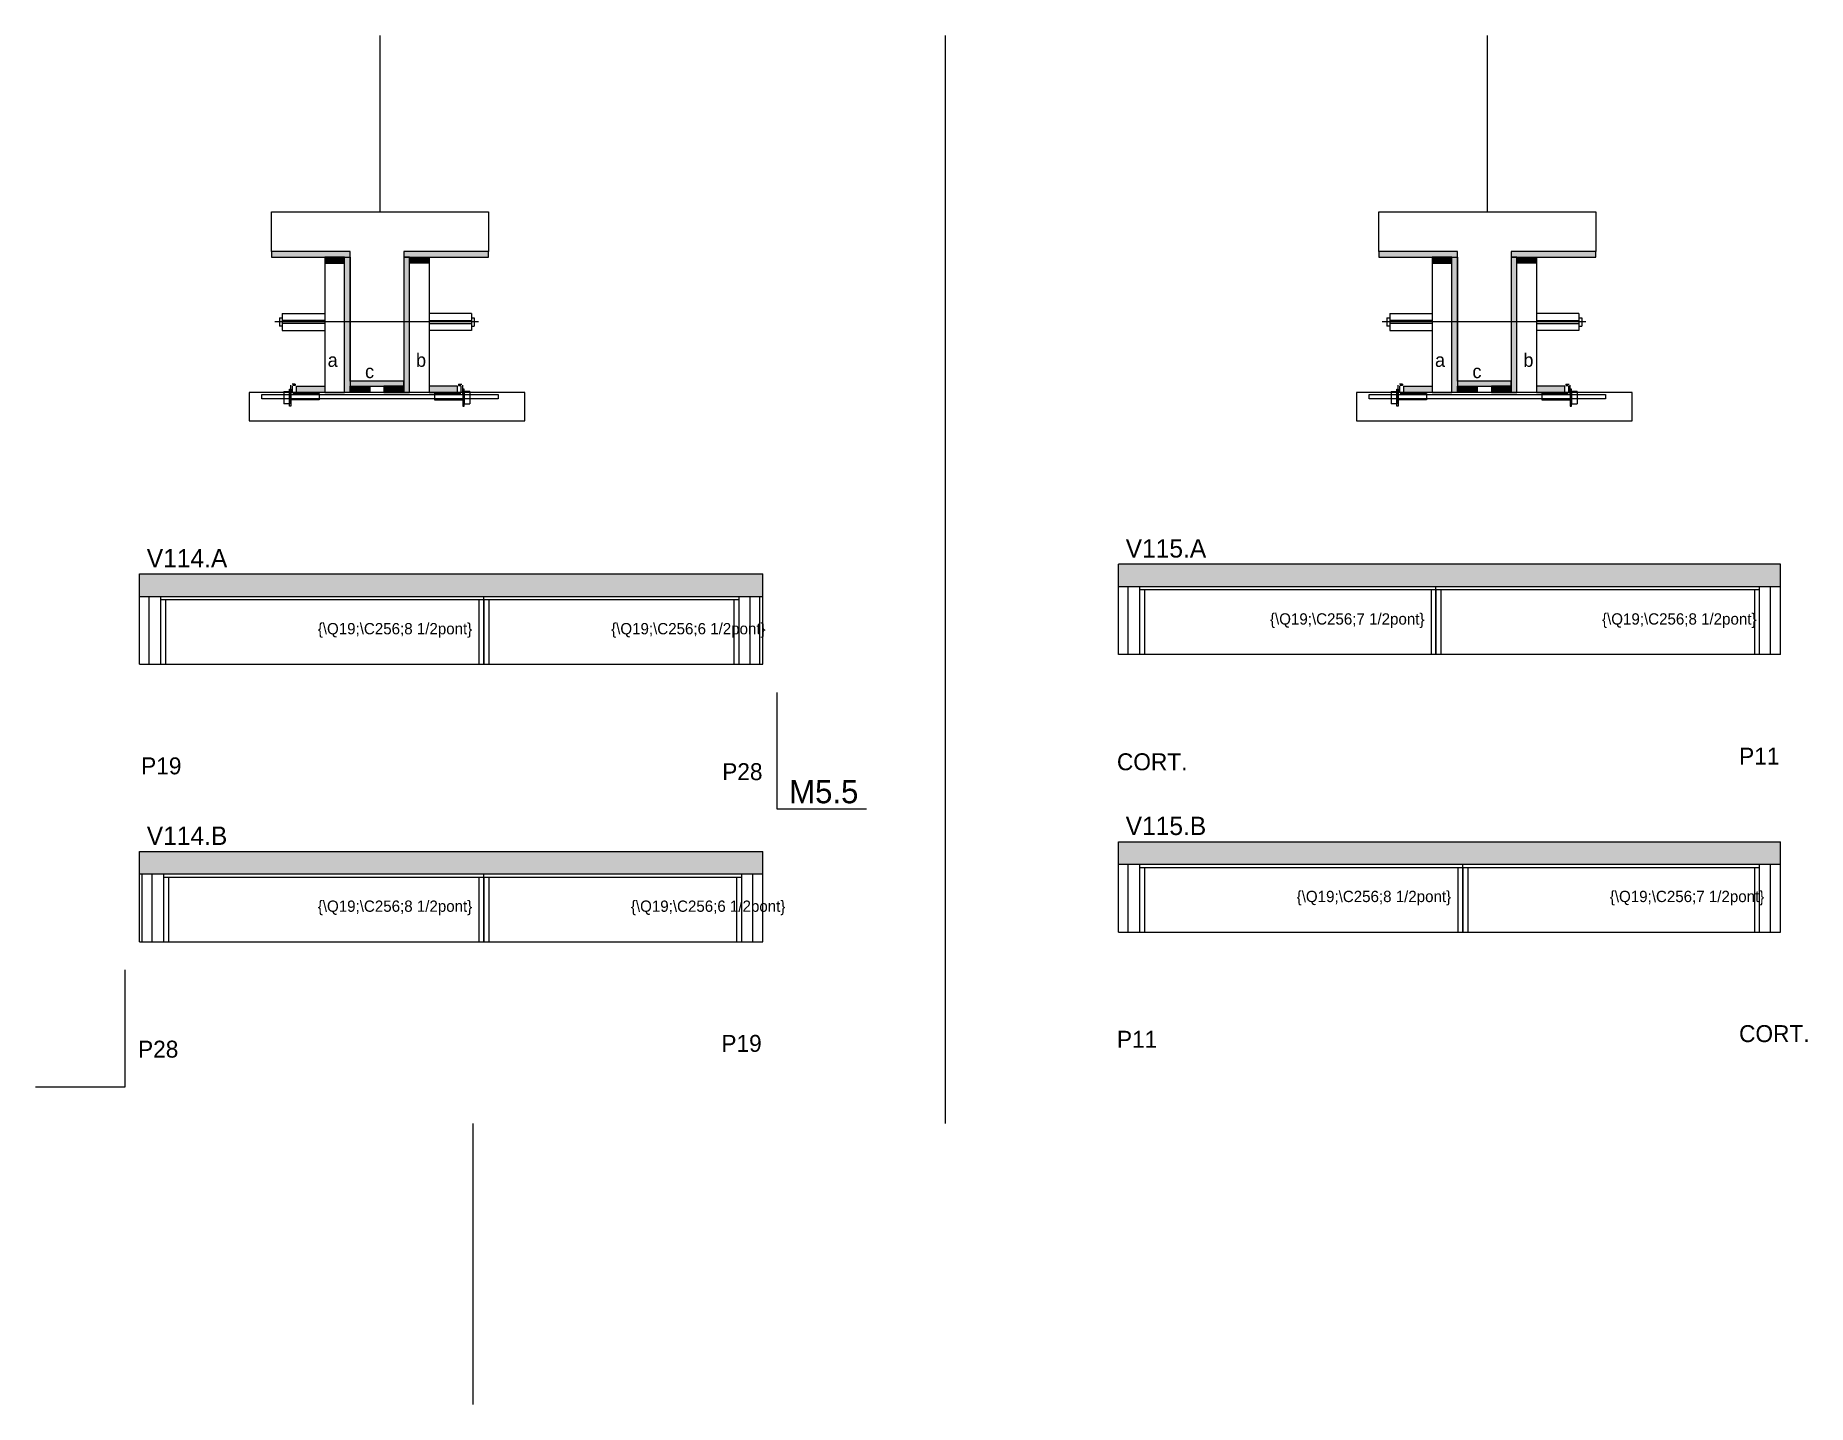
# Model space of a CAD drawing. Header units: metres. Extents: x 1701 to 2956, y 12506 to 13476.
import ezdxf

# ---------------------------------------------------------------- set-up
doc = ezdxf.new("R2010")
doc.units = ezdxf.units.M
for name, color, linetype in [('5', 7, 'Continuous'), ('barrote', 7, 'Continuous'), ('CONCRETO', 7, 'Continuous'), ('COTA', 7, 'Continuous'), ('detalhes', 7, 'Continuous'), ('Hachura', 7, 'Continuous'), ('Madeira', 7, 'Continuous'), ('NOMENCLATURA', 7, 'Continuous'), ('Painéis', 7, 'Continuous'), ('presilha', 7, 'Continuous'), ('SARR_2.2x7', 7, 'Continuous'), ('SARR_3.5x7', 7, 'Continuous'), ('SCO-___-LAJ', 7, 'Continuous'), ('TENSOR', 7, 'Continuous'), ('texto', 7, 'Continuous'), ('Texto Seção', 7, 'Continuous')]:
    doc.layers.add(name, color=color, linetype=linetype)

msp = doc.modelspace()

# ---------------------------------------------------------------- hatches: boundary and pattern name
at = {"layer": 'COTA'}
h = msp.add_hatch(color=7, dxfattribs=at)
h.dxf.hatch_style = 1
h.paths.add_polyline_path([(2215.7, 13094.2), (2215.7, 13078.2), (2215.7, 13078.2), (1774.2, 13078.2), (1774.2, 13078.2), (1774.2, 13094.2), (1774.2, 13094.2), (2215.7, 13094.2)])
h = msp.add_hatch(color=7, dxfattribs=at)
h.dxf.hatch_style = 1
h.paths.add_polyline_path([(2936.6, 13101.1), (2936.6, 13085.1), (2936.6, 13085.1), (2467.6, 13085.1), (2467.6, 13085.1), (2467.6, 13101.1), (2467.6, 13101.1), (2936.6, 13101.1)])
h = msp.add_hatch(color=7, dxfattribs=at)
h.dxf.hatch_style = 1
h.paths.add_polyline_path([(2467.6, 12904.5), (2467.6, 12888.5), (2467.6, 12888.5), (2936.6, 12888.5), (2936.6, 12888.5), (2936.6, 12904.5), (2936.6, 12904.5), (2467.6, 12904.5)])
h = msp.add_hatch(color=7, dxfattribs=at)
h.dxf.hatch_style = 1
h.paths.add_polyline_path([(2215.7, 12881.6), (2215.7, 12897.6), (2215.7, 12897.6), (1774.2, 12897.6), (1774.2, 12897.6), (1774.2, 12881.6), (1774.2, 12881.6), (2215.7, 12881.6)])
at = {"layer": 'Hachura'}
h = msp.add_hatch(color=7, dxfattribs=at)
h.dxf.hatch_style = 1
h.paths.add_polyline_path([(1923.4, 13318.7), (1923.4, 13322.7), (1923.4, 13322.7), (1867.8, 13322.7), (1867.8, 13322.7), (1867.8, 13318.7), (1867.8, 13318.7), (1923.4, 13318.7)])
h = msp.add_hatch(color=7, dxfattribs=at)
h.dxf.hatch_style = 1
h.paths.add_polyline_path([(1919.4, 13314.3), (1919.4, 13318.7), (1919.4, 13318.7), (1905.4, 13318.7), (1905.4, 13318.7), (1905.4, 13314.3), (1905.4, 13314.3), (1919.4, 13314.3)])
h = msp.add_hatch(color=7, dxfattribs=at)
h.dxf.hatch_style = 1
h.paths.add_polyline_path([(1919.4, 13322.7), (1923.4, 13322.7), (1923.4, 13322.7), (1923.4, 13222.7), (1923.4, 13222.7), (1919.4, 13222.7), (1919.4, 13222.7), (1919.4, 13322.7)])
h = msp.add_hatch(color=7, dxfattribs=at)
h.dxf.hatch_style = 1
h.paths.add_polyline_path([(1965.4, 13322.7), (1961.4, 13322.7), (1961.4, 13322.7), (1961.4, 13222.7), (1961.4, 13222.7), (1965.4, 13222.7), (1965.4, 13222.7), (1965.4, 13322.7)])
h = msp.add_hatch(color=7, dxfattribs=at)
h.dxf.hatch_style = 1
h.paths.add_polyline_path([(2021.4, 13318.7), (2021.4, 13322.7), (2021.4, 13322.7), (1961.4, 13322.7), (1961.4, 13322.7), (1961.4, 13318.7), (1961.4, 13318.7), (2021.4, 13318.7)])
h = msp.add_hatch(color=7, dxfattribs=at)
h.dxf.hatch_style = 1
h.paths.add_polyline_path([(1965.4, 13314.3), (1965.4, 13318.7), (1965.4, 13318.7), (1979.4, 13318.7), (1979.4, 13318.7), (1979.4, 13314.3), (1979.4, 13314.3), (1965.4, 13314.3)])
h = msp.add_hatch(color=7, dxfattribs=at)
h.dxf.hatch_style = 1
h.paths.add_polyline_path([(2707.8, 13318.7), (2707.8, 13322.7), (2707.8, 13322.7), (2652.2, 13322.7), (2652.2, 13322.7), (2652.2, 13318.7), (2652.2, 13318.7), (2707.8, 13318.7)])
h = msp.add_hatch(color=7, dxfattribs=at)
h.dxf.hatch_style = 1
h.paths.add_polyline_path([(2703.8, 13314.3), (2703.8, 13318.7), (2703.8, 13318.7), (2689.8, 13318.7), (2689.8, 13318.7), (2689.8, 13314.3), (2689.8, 13314.3), (2703.8, 13314.3)])
h = msp.add_hatch(color=7, dxfattribs=at)
h.dxf.hatch_style = 1
h.paths.add_polyline_path([(2703.8, 13322.7), (2707.8, 13322.7), (2707.8, 13322.7), (2707.8, 13222.7), (2707.8, 13222.7), (2703.8, 13222.7), (2703.8, 13222.7), (2703.8, 13322.7)])
h = msp.add_hatch(color=7, dxfattribs=at)
h.dxf.hatch_style = 1
h.paths.add_polyline_path([(2749.8, 13322.7), (2745.8, 13322.7), (2745.8, 13322.7), (2745.8, 13222.7), (2745.8, 13222.7), (2749.8, 13222.7), (2749.8, 13222.7), (2749.8, 13322.7)])
h = msp.add_hatch(color=7, dxfattribs=at)
h.dxf.hatch_style = 1
h.paths.add_polyline_path([(2805.8, 13318.7), (2805.8, 13322.7), (2805.8, 13322.7), (2745.8, 13322.7), (2745.8, 13322.7), (2745.8, 13318.7), (2745.8, 13318.7), (2805.8, 13318.7)])
h = msp.add_hatch(color=7, dxfattribs=at)
h.dxf.hatch_style = 1
h.paths.add_polyline_path([(2749.8, 13314.3), (2749.8, 13318.7), (2749.8, 13318.7), (2763.8, 13318.7), (2763.8, 13318.7), (2763.8, 13314.3), (2763.8, 13314.3), (2749.8, 13314.3)])
h = msp.add_hatch(color=7, dxfattribs=at)
h.dxf.hatch_style = 1
h.paths.add_polyline_path([(1961.4, 13227.1), (1961.4, 13230.7), (1961.4, 13230.7), (1923.4, 13230.7), (1923.4, 13230.7), (1923.4, 13227.1), (1923.4, 13227.1), (1961.4, 13227.1)])
h = msp.add_hatch(color=7, dxfattribs=at)
h.dxf.hatch_style = 1
h.paths.add_polyline_path([(2745.8, 13227.1), (2745.8, 13230.7), (2745.8, 13230.7), (2707.8, 13230.7), (2707.8, 13230.7), (2707.8, 13227.1), (2707.8, 13227.1), (2745.8, 13227.1)])
h = msp.add_hatch(color=7, dxfattribs=at)
h.dxf.hatch_style = 1
h.paths.add_polyline_path([(1885.4, 13222.7), (1885.4, 13227.1), (1885.4, 13227.1), (1905.4, 13227.1), (1905.4, 13227.1), (1905.4, 13222.7), (1905.4, 13222.7), (1885.4, 13222.7)])
h = msp.add_hatch(color=7, dxfattribs=at)
h.dxf.hatch_style = 1
h.paths.add_polyline_path([(1923.4, 13222.7), (1923.4, 13227.1), (1923.4, 13227.1), (1937.4, 13227.1), (1937.4, 13227.1), (1937.4, 13222.7), (1937.4, 13222.7), (1923.4, 13222.7)])
h = msp.add_hatch(color=7, dxfattribs=at)
h.dxf.hatch_style = 1
h.paths.add_polyline_path([(1961.4, 13222.7), (1961.4, 13227.1), (1961.4, 13227.1), (1947.4, 13227.1), (1947.4, 13227.1), (1947.4, 13222.7), (1947.4, 13222.7), (1961.4, 13222.7)])
h = msp.add_hatch(color=7, dxfattribs=at)
h.dxf.hatch_style = 1
h.paths.add_polyline_path([(1999.4, 13222.7), (1999.4, 13227.1), (1999.4, 13227.1), (1979.4, 13227.1), (1979.4, 13227.1), (1979.4, 13222.7), (1979.4, 13222.7), (1999.4, 13222.7)])
h = msp.add_hatch(color=7, dxfattribs=at)
h.dxf.hatch_style = 1
h.paths.add_polyline_path([(2669.8, 13222.7), (2669.8, 13227.1), (2669.8, 13227.1), (2689.8, 13227.1), (2689.8, 13227.1), (2689.8, 13222.7), (2689.8, 13222.7), (2669.8, 13222.7)])
h = msp.add_hatch(color=7, dxfattribs=at)
h.dxf.hatch_style = 1
h.paths.add_polyline_path([(2707.8, 13222.7), (2707.8, 13227.1), (2707.8, 13227.1), (2721.8, 13227.1), (2721.8, 13227.1), (2721.8, 13222.7), (2721.8, 13222.7), (2707.8, 13222.7)])
h = msp.add_hatch(color=7, dxfattribs=at)
h.dxf.hatch_style = 1
h.paths.add_polyline_path([(2745.8, 13222.7), (2745.8, 13227.1), (2745.8, 13227.1), (2731.8, 13227.1), (2731.8, 13227.1), (2731.8, 13222.7), (2731.8, 13222.7), (2745.8, 13222.7)])
h = msp.add_hatch(color=7, dxfattribs=at)
h.dxf.hatch_style = 1
h.paths.add_polyline_path([(2783.8, 13222.7), (2783.8, 13227.1), (2783.8, 13227.1), (2763.8, 13227.1), (2763.8, 13227.1), (2763.8, 13222.7), (2763.8, 13222.7), (2783.8, 13222.7)])

# ---------------------------------------------------------------- linework, layer by layer
at = {"color": 7, "lineweight": 25}
for p, q in [((1873.4, 13275.7), (1873.4, 13269.7)), ((1873.4, 13275.7), (1875.4, 13275.7)), ((1875.4, 13269.7), (1873.4, 13269.7)), ((1875.4, 13278.7), (1875.4, 13266.7)), ((1875.4, 13278.7), (1905.4, 13278.7)), ((1905.4, 13273.7), (1875.4, 13273.7)), ((1905.4, 13271.7), (1875.4, 13271.7)), ((2009.4, 13278.7), (1979.4, 13278.7)), ((1979.4, 13273.7), (2009.4, 13273.7)), ((1979.4, 13271.7), (2009.4, 13271.7)), ((2009.4, 13278.7), (2009.4, 13266.7)), ((2009.4, 13275.7), (2011.4, 13275.7)), ((2009.4, 13269.7), (2011.4, 13269.7)), ((2011.4, 13275.7), (2011.4, 13269.7)), ((2657.8, 13275.7), (2657.8, 13269.7)), ((2657.8, 13275.7), (2659.8, 13275.7)), ((2659.8, 13269.7), (2657.8, 13269.7)), ((2659.8, 13278.7), (2659.8, 13266.7)), ((2659.8, 13278.7), (2689.8, 13278.7)), ((2689.8, 13273.7), (2659.8, 13273.7)), ((2689.8, 13271.7), (2659.8, 13271.7)), ((2793.8, 13278.7), (2763.8, 13278.7)), ((2763.8, 13273.7), (2793.8, 13273.7)), ((2763.8, 13271.7), (2793.8, 13271.7)), ((2793.8, 13278.7), (2793.8, 13266.7)), ((2793.8, 13275.7), (2795.8, 13275.7)), ((2793.8, 13269.7), (2795.8, 13269.7)), ((2795.8, 13275.7), (2795.8, 13269.7)), ((1875.4, 13266.7), (1905.4, 13266.7)), ((2009.4, 13266.7), (1979.4, 13266.7)), ((2659.8, 13266.7), (2689.8, 13266.7)), ((2793.8, 13266.7), (2763.8, 13266.7)), ((2010.6, 12505.7), (2010.6, 12704.9))]:
    msp.add_line(p, q, dxfattribs=at)
at = {"layer": 'barrote', "color": 7, "lineweight": 25}
for points in [[(1851.9, 13202.7), (2047.1, 13202.7), (2047.1, 13222.7), (1851.9, 13222.7)], [(2636.3, 13202.7), (2831.5, 13202.7), (2831.5, 13222.7), (2636.3, 13222.7)]]:
    msp.add_lwpolyline(points, close=True, dxfattribs=at)
at = {"layer": 'CONCRETO', "color": 7, "lineweight": 25}
for points in [[(1867.8, 13322.7), (1867.8, 13350.7), (2021.4, 13350.7), (2021.4, 13322.7), (1961.4, 13322.7), (1961.4, 13230.7), (1923.4, 13230.7), (1923.4, 13322.7)], [(2652.2, 13322.7), (2652.2, 13350.7), (2805.8, 13350.7), (2805.8, 13322.7), (2745.8, 13322.7), (2745.8, 13230.7), (2707.8, 13230.7), (2707.8, 13322.7)]]:
    msp.add_lwpolyline(points, close=True, dxfattribs=at)
at = {"layer": 'COTA', "color": 7, "lineweight": 25}
for p, q in [((2345, 13475.7), (2345, 12704.9)), ((1774.2, 13094.2), (2215.7, 13094.2)), ((1774.2, 13078.2), (1774.2, 13094.2)), ((2215.7, 13078.2), (2215.7, 13094.2)), ((2936.6, 13101.1), (2467.6, 13101.1)), ((2467.6, 13085.1), (2467.6, 13101.1)), ((2936.6, 13085.1), (2936.6, 13101.1)), ((2467.6, 12904.5), (2936.6, 12904.5)), ((2467.6, 12888.5), (2467.6, 12904.5)), ((2936.6, 12888.5), (2936.6, 12904.5)), ((1774.2, 12897.6), (2215.7, 12897.6)), ((1774.2, 12881.6), (1774.2, 12897.6)), ((2215.7, 12881.6), (2215.7, 12897.6))]:
    msp.add_line(p, q, dxfattribs=at)
at = {"layer": 'Defpoints', "color": 7, "lineweight": 25}
for p, q in [((1944.6, 13350.7), (1944.6, 13475.7)), ((2729, 13350.7), (2729, 13475.7))]:
    msp.add_line(p, q, dxfattribs=at)
at = {"layer": 'Madeira', "color": 7, "lineweight": 25}
for points in [[(1919.4, 13314.3), (1919.4, 13318.7), (1905.4, 13318.7), (1905.4, 13314.3)], [(1919.4, 13318.7), (1905.4, 13318.7), (1905.4, 13222.7), (1919.4, 13222.7)], [(1965.4, 13314.3), (1965.4, 13318.7), (1979.4, 13318.7), (1979.4, 13314.3)], [(1965.4, 13318.7), (1979.4, 13318.7), (1979.4, 13222.7), (1965.4, 13222.7)], [(2703.8, 13314.3), (2703.8, 13318.7), (2689.8, 13318.7), (2689.8, 13314.3)], [(2703.8, 13318.7), (2689.8, 13318.7), (2689.8, 13222.7), (2703.8, 13222.7)], [(2749.8, 13314.3), (2749.8, 13318.7), (2763.8, 13318.7), (2763.8, 13314.3)], [(2749.8, 13318.7), (2763.8, 13318.7), (2763.8, 13222.7), (2749.8, 13222.7)], [(1885.4, 13222.7), (1885.4, 13227.1), (1905.4, 13227.1), (1905.4, 13222.7)], [(1923.4, 13222.7), (1923.4, 13227.1), (1937.4, 13227.1), (1937.4, 13222.7)], [(1961.4, 13222.7), (1961.4, 13227.1), (1947.4, 13227.1), (1947.4, 13222.7)], [(1999.4, 13222.7), (1999.4, 13227.1), (1979.4, 13227.1), (1979.4, 13222.7)], [(2669.8, 13222.7), (2669.8, 13227.1), (2689.8, 13227.1), (2689.8, 13222.7)], [(2707.8, 13222.7), (2707.8, 13227.1), (2721.8, 13227.1), (2721.8, 13222.7)], [(2745.8, 13222.7), (2745.8, 13227.1), (2731.8, 13227.1), (2731.8, 13222.7)], [(2783.8, 13222.7), (2783.8, 13227.1), (2763.8, 13227.1), (2763.8, 13222.7)]]:
    msp.add_lwpolyline(points, close=True, dxfattribs=at)
at = {"layer": 'NOMENCLATURA', "color": 7, "lineweight": 25}
for p, q in [((2225.9, 12927.5), (2225.9, 13010.2)), ((2289.3, 12927.5), (2225.9, 12927.5)), ((1764, 12730.9), (1764, 12813.6)), ((1700.5, 12730.9), (1764, 12730.9))]:
    msp.add_line(p, q, dxfattribs=at)
at = {"layer": 'Painéis', "color": 7, "lineweight": 25}
for p, q in [((2936.6, 13085.1), (2467.6, 13085.1)), ((2467.6, 13037.1), (2467.6, 13085.1)), ((2692.6, 13037.1), (2692.6, 13085.1)), ((2936.6, 13037.1), (2936.6, 13085.1)), ((1774.2, 13078.2), (2215.7, 13078.2)), ((1774.2, 13030.2), (1774.2, 13078.2)), ((2018.2, 13030.2), (2018.2, 13078.2)), ((2213.7, 13030.2), (2213.7, 13078.2)), ((2215.7, 13030.2), (2215.7, 13078.2)), ((1774.2, 13030.2), (2215.7, 13030.2)), ((2936.6, 13037.1), (2467.6, 13037.1)), ((1774.2, 12881.6), (2215.7, 12881.6)), ((1774.2, 12833.6), (1774.2, 12881.6)), ((1776.2, 12833.6), (1776.2, 12881.6)), ((2018.2, 12833.6), (2018.2, 12881.6)), ((2215.7, 12833.6), (2215.7, 12881.6)), ((2467.6, 12888.5), (2936.6, 12888.5)), ((2467.6, 12840.5), (2467.6, 12888.5)), ((2711.6, 12840.5), (2711.6, 12888.5)), ((2936.6, 12840.5), (2936.6, 12888.5)), ((1774.2, 12833.6), (2215.7, 12833.6)), ((2467.6, 12840.5), (2936.6, 12840.5))]:
    msp.add_line(p, q, dxfattribs=at)
for points in [[(1923.4, 13318.7), (1923.4, 13322.7), (1867.8, 13322.7), (1867.8, 13318.7)], [(1919.4, 13318.7), (1923.4, 13318.7), (1923.4, 13222.7), (1919.4, 13222.7)], [(2021.4, 13318.7), (2021.4, 13322.7), (1961.4, 13322.7), (1961.4, 13318.7)], [(1965.4, 13318.7), (1961.4, 13318.7), (1961.4, 13222.7), (1965.4, 13222.7)], [(2707.8, 13318.7), (2707.8, 13322.7), (2652.2, 13322.7), (2652.2, 13318.7)], [(2703.8, 13318.7), (2707.8, 13318.7), (2707.8, 13222.7), (2703.8, 13222.7)], [(2805.8, 13318.7), (2805.8, 13322.7), (2745.8, 13322.7), (2745.8, 13318.7)], [(2749.8, 13318.7), (2745.8, 13318.7), (2745.8, 13222.7), (2749.8, 13222.7)], [(1961.4, 13227.1), (1961.4, 13230.7), (1923.4, 13230.7), (1923.4, 13227.1)], [(2745.8, 13227.1), (2745.8, 13230.7), (2707.8, 13230.7), (2707.8, 13227.1)]]:
    msp.add_lwpolyline(points, close=True, dxfattribs=at)
at = {"layer": 'presilha', "color": 7, "lineweight": 25}
for p, q in [((1876.5, 13223.4), (1880.5, 13223.4)), ((1876.5, 13223.4), (1876.5, 13214.7)), ((1880.5, 13225.1), (1881.5, 13225.1)), ((1880.5, 13213.1), (1880.5, 13225.1)), ((1880.5, 13223.4), (1880.5, 13214.7)), ((1881.5, 13221.8), (1881.5, 13228)), ((1881.5, 13225.1), (1881.5, 13213.1)), ((1884.5, 13228.7), (1882.3, 13228.7)), ((1882.5, 13222.4), (1882.5, 13227.4)), ((1884.5, 13227.7), (1882.9, 13227.7)), ((1901.5, 13222.1), (1882.9, 13222.1)), ((1884.5, 13228.7), (1884.5, 13227.7)), ((1901.5, 13222.1), (1901.5, 13217.5)), ((1983.2, 13222.1), (1983.2, 13217.5)), ((1983.2, 13222.1), (2001.9, 13222.1)), ((2000.2, 13228.7), (2000.2, 13227.7)), ((2000.2, 13228.7), (2002.5, 13228.7)), ((2000.2, 13227.7), (2001.9, 13227.7)), ((2002.2, 13222.4), (2002.2, 13227.4)), ((2003.2, 13221.8), (2003.2, 13228)), ((2004.2, 13225.1), (2003.2, 13225.1)), ((2003.2, 13225.1), (2003.2, 13213.1)), ((2004.2, 13213.1), (2004.2, 13225.1)), ((2008.2, 13223.4), (2004.2, 13223.4)), ((2004.2, 13223.4), (2004.2, 13214.7)), ((2008.2, 13223.4), (2008.2, 13214.7)), ((2660.9, 13223.4), (2664.9, 13223.4)), ((2660.9, 13223.4), (2660.9, 13214.7)), ((2664.9, 13225.1), (2665.9, 13225.1)), ((2664.9, 13213.1), (2664.9, 13225.1)), ((2664.9, 13223.4), (2664.9, 13214.7)), ((2665.9, 13221.8), (2665.9, 13228)), ((2665.9, 13225.1), (2665.9, 13213.1)), ((2668.9, 13228.7), (2666.7, 13228.7)), ((2666.9, 13222.4), (2666.9, 13227.4)), ((2668.9, 13227.7), (2667.3, 13227.7)), ((2685.9, 13222.1), (2667.3, 13222.1)), ((2668.9, 13228.7), (2668.9, 13227.7)), ((2685.9, 13222.1), (2685.9, 13217.5)), ((2767.6, 13222.1), (2767.6, 13217.5)), ((2767.6, 13222.1), (2786.3, 13222.1)), ((2784.6, 13228.7), (2784.6, 13227.7)), ((2784.6, 13228.7), (2786.9, 13228.7)), ((2784.6, 13227.7), (2786.3, 13227.7)), ((2786.6, 13222.4), (2786.6, 13227.4)), ((2787.6, 13221.8), (2787.6, 13228)), ((2788.6, 13225.1), (2787.6, 13225.1)), ((2787.6, 13225.1), (2787.6, 13213.1)), ((2788.6, 13213.1), (2788.6, 13225.1)), ((2792.6, 13223.4), (2788.6, 13223.4)), ((2788.6, 13223.4), (2788.6, 13214.7)), ((2792.6, 13223.4), (2792.6, 13214.7)), ((1880.5, 13214.7), (1876.5, 13214.7)), ((1881.5, 13213.1), (1880.5, 13213.1)), ((1901.5, 13217.5), (1881.5, 13217.5)), ((1983.2, 13217.5), (2003.2, 13217.5)), ((2003.2, 13213.1), (2004.2, 13213.1)), ((2004.2, 13214.7), (2008.2, 13214.7)), ((2664.9, 13214.7), (2660.9, 13214.7)), ((2665.9, 13213.1), (2664.9, 13213.1)), ((2685.9, 13217.5), (2665.9, 13217.5)), ((2767.6, 13217.5), (2787.6, 13217.5)), ((2787.6, 13213.1), (2788.6, 13213.1)), ((2788.6, 13214.7), (2792.6, 13214.7))]:
    msp.add_line(p, q, dxfattribs=at)
at = {"layer": 'SARR_2.2x7', "color": 7, "lineweight": 25}
for p, q in [((2474.6, 13037.1), (2474.6, 13085.1)), ((2692.6, 13082.9), (2482.6, 13082.9)), ((2921.6, 13082.9), (2692.6, 13082.9)), ((2929.6, 13037.1), (2929.6, 13085.1)), ((1781.2, 13030.2), (1781.2, 13078.2)), ((1789.2, 13076), (2018.2, 13076)), ((2018.2, 13076), (2198.7, 13076)), ((2206.7, 13030.2), (2206.7, 13078.2)), ((1783.2, 12833.6), (1783.2, 12881.6)), ((1791.2, 12879.4), (2018.2, 12879.4)), ((2018.2, 12879.4), (2200.7, 12879.4)), ((2208.7, 12833.6), (2208.7, 12881.6)), ((2474.6, 12840.5), (2474.6, 12888.5)), ((2482.6, 12886.3), (2711.6, 12886.3)), ((2711.6, 12886.3), (2921.6, 12886.3)), ((2929.6, 12840.5), (2929.6, 12888.5))]:
    msp.add_line(p, q, dxfattribs=at)
at = {"layer": 'SARR_3.5x7', "color": 7, "lineweight": 25}
for p, q in [((2482.6, 13085.1), (2482.6, 13037.1)), ((2486.1, 13082.9), (2486.1, 13037.1)), ((2689.1, 13082.9), (2689.1, 13037.1)), ((2692.6, 13082.9), (2692.6, 13037.1)), ((2696.1, 13082.9), (2696.1, 13037.1)), ((2918.1, 13082.9), (2918.1, 13037.1)), ((2921.6, 13085.1), (2921.6, 13037.1)), ((1789.2, 13078.2), (1789.2, 13030.2)), ((1792.7, 13076), (1792.7, 13030.2)), ((2014.7, 13076), (2014.7, 13030.2)), ((2018.2, 13076), (2018.2, 13030.2)), ((2021.7, 13076), (2021.7, 13030.2)), ((2195.2, 13076), (2195.2, 13030.2)), ((2198.7, 13078.2), (2198.7, 13030.2)), ((1789.2, 13030.2), (1792.7, 13030.2)), ((2014.7, 13030.2), (2018.2, 13030.2)), ((2018.2, 13030.2), (2021.7, 13030.2)), ((2195.2, 13030.2), (2198.7, 13030.2)), ((2486.1, 13037.1), (2482.6, 13037.1)), ((2692.6, 13037.1), (2689.1, 13037.1)), ((2696.1, 13037.1), (2692.6, 13037.1)), ((2921.6, 13037.1), (2918.1, 13037.1)), ((1791.2, 12881.6), (1791.2, 12833.6)), ((1794.7, 12879.4), (1794.7, 12833.6)), ((2014.7, 12879.4), (2014.7, 12833.6)), ((2018.2, 12879.4), (2018.2, 12833.6)), ((2021.7, 12879.4), (2021.7, 12833.6)), ((2197.2, 12879.4), (2197.2, 12833.6)), ((2200.7, 12881.6), (2200.7, 12833.6)), ((2482.6, 12888.5), (2482.6, 12840.5)), ((2486.1, 12886.3), (2486.1, 12840.5)), ((2708.1, 12886.3), (2708.1, 12840.5)), ((2711.6, 12886.3), (2711.6, 12840.5)), ((2715.1, 12886.3), (2715.1, 12840.5)), ((2918.1, 12886.3), (2918.1, 12840.5)), ((2921.6, 12888.5), (2921.6, 12840.5)), ((1791.2, 12833.6), (1794.7, 12833.6)), ((2014.7, 12833.6), (2018.2, 12833.6)), ((2018.2, 12833.6), (2021.7, 12833.6)), ((2197.2, 12833.6), (2200.7, 12833.6)), ((2482.6, 12840.5), (2486.1, 12840.5)), ((2708.1, 12840.5), (2711.6, 12840.5)), ((2711.6, 12840.5), (2715.1, 12840.5)), ((2918.1, 12840.5), (2921.6, 12840.5))]:
    msp.add_line(p, q, dxfattribs=at)
at = {"layer": 'SCO-___-LAJ', "color": 7, "lineweight": 25}
for points in [[(1860.9, 13221.4), (2028.2, 13221.4), (2028.2, 13218.2), (1860.9, 13218.2)], [(2645.3, 13221.4), (2812.6, 13221.4), (2812.6, 13218.2), (2645.3, 13218.2)]]:
    msp.add_lwpolyline(points, close=True, dxfattribs=at)
at = {"layer": 'TENSOR', "color": 7, "lineweight": 25}
for p, q in [((2014.4, 13272.7), (1870.1, 13272.7)), ((2798.8, 13272.7), (2654.5, 13272.7))]:
    msp.add_line(p, q, dxfattribs=at)

# ---------------------------------------------------------------- texts
at = {"layer": '5', "color": 7, "lineweight": 25}
for s, p in [('CORT.', (2466.6, 12955.1)), ('P11', (2907.3, 12959.1)), ('P19', (1775.4, 12952.2)), ('P28', (2187, 12948.1)), ('P19', (2186.4, 12755.6)), ('P11', (2466.6, 12758.5)), ('CORT.', (2907.3, 12762.5)), ('P28', (1773.2, 12751.5))]:
    msp.add_text(s, height=12, dxfattribs=at).set_placement(p)
at = {"layer": 'detalhes', "color": 7, "lineweight": 25}
for s, p in [('a', (1907.5, 13240.9)), ('b', (1970.1, 13240.9)), ('a', (2691.9, 13240.9)), ('b', (2754.5, 13240.9)), ('c', (1934, 13232.9)), ('c', (2718.4, 13232.9))]:
    msp.add_text(s, height=9.6, dxfattribs=at).set_placement(p)
at = {"layer": 'NOMENCLATURA', "color": 7, "lineweight": 25}
msp.add_text('M5.5', height=16.5, dxfattribs=at).set_placement((2234.4, 12931.7))
at = {"layer": 'texto', "color": 7, "lineweight": 25}
for s, p in [('{\\Q19;\\C256;8 1/2pont}', (1900.5, 13051.4)), ('{\\Q19;\\C256;6 1/2pont}', (2108.3, 13051.4)), ('{\\Q19;\\C256;7 1/2pont}', (2575, 13058.3)), ('{\\Q19;\\C256;8 1/2pont}', (2810.2, 13058.3)), ('{\\Q19;\\C256;8 1/2pont}', (2593.9, 12861.7)), ('{\\Q19;\\C256;7 1/2pont}', (2815.7, 12861.7)), ('{\\Q19;\\C256;8 1/2pont}', (1900.5, 12854.8)), ('{\\Q19;\\C256;6 1/2pont}', (2122.3, 12854.8))]:
    msp.add_text(s, height=8, dxfattribs=at).set_placement(p)
at = {"layer": 'Texto Seção', "color": 7, "lineweight": 25}
for s, p in [('V115.A', (2472.8, 13105.8)), ('V114.A', (1779.4, 13098.8)), ('V115.B', (2472.8, 12909.2)), ('V114.B', (1779.4, 12902.2))]:
    msp.add_text(s, height=13, dxfattribs=at).set_placement(p)

doc.saveas('drawing.dxf')
